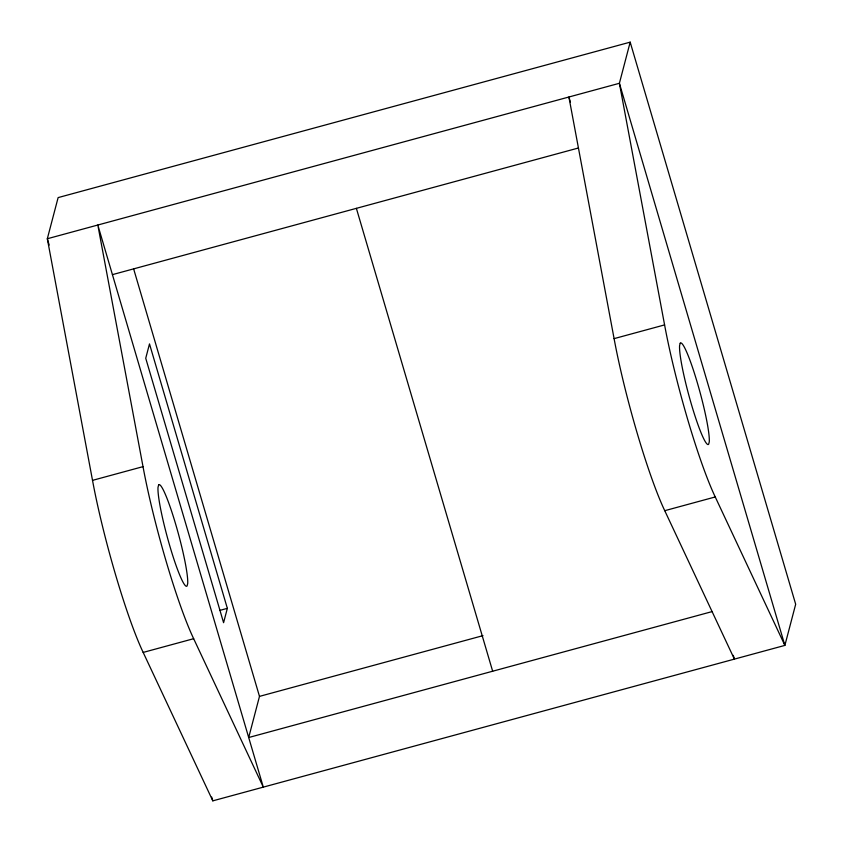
<?xml version="1.0" encoding="UTF-8"?>
<svg xmlns="http://www.w3.org/2000/svg" width="843" height="843" viewBox="0 0 843 843"><rect width="100%" height="100%" fill="white"/><g stroke="black" fill="none" stroke-linecap="round" stroke-linejoin="round"><path stroke-width="1.26" d="M227.347 608.351L223.585 622.692L145.734 358.254L149.496 343.912L227.347 608.351L219.865 610.385M133.615 268.812L259.486 696.381L248.696 737.52L712.166 611.575M630.185 42.15L619.394 83.288L664.59 324.913A122.825 13.488 74.8 0 0 715.243 496.959L784.875 645.401L212.815 800.85L143.173 652.419A122.825 13.488 74.8 0 1 92.519 480.362L47.324 238.748L58.125 197.599L630.185 42.15L795.676 604.252L784.875 645.401L619.394 83.288L47.324 238.748L49.189 245.06M112.425 274.639L578.435 147.999M92.519 480.362L143.015 466.643L97.82 225.028L263.301 787.13L193.658 638.699A122.825 13.488 74.8 0 1 143.015 466.643M733.273 655.327L734.39 659.121L664.748 510.689A122.825 13.488 74.8 0 1 614.094 338.633L664.59 324.913M143.173 652.419L193.658 638.699M664.748 510.689L715.243 496.959M259.486 696.381L482.976 635.643M570.395 102.066L568.899 97.008L614.094 338.633M356.378 208.347L492.66 671.228M211.698 797.056L212.815 800.85M158.632 484.978L158.02 487.275A52.635 5.785 74.8 0 0 169.959 546.485A52.635 5.785 74.8 0 0 187.072 585.959L187.683 583.651A52.635 5.785 74.8 0 0 175.744 524.441A52.635 5.785 74.8 0 0 158.632 484.978M680.206 343.238L679.595 345.546A52.635 5.785 74.8 0 0 691.534 404.756A52.635 5.785 74.8 0 0 708.647 444.219L709.258 441.922A52.635 5.785 74.8 0 0 697.319 382.711A52.635 5.785 74.8 0 0 680.206 343.238"/></g></svg>
